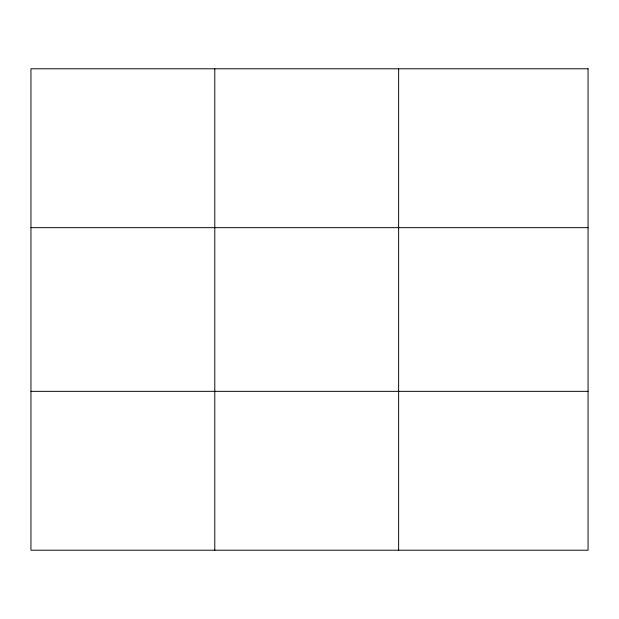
<?xml version="1.0" encoding="UTF-8"?>
<svg xmlns="http://www.w3.org/2000/svg" width="619" height="619" viewBox="0 0 619 619"><rect width="100%" height="100%" fill="white"/><g stroke="black" fill="none" stroke-linecap="round" stroke-linejoin="round"><path stroke-width="0.93" d="M214.793 68.786L214.793 550.214M398.636 68.786L398.636 550.214M30.95 227.66L588.05 227.66M30.95 391.34L588.05 391.34M588.05 68.786L588.05 550.214L30.95 550.214L30.95 68.786L588.05 68.786"/></g></svg>
